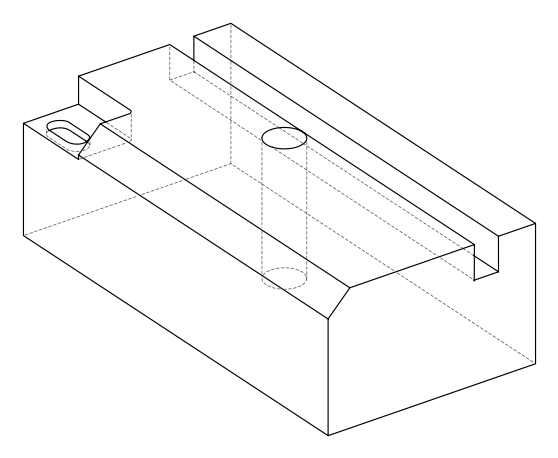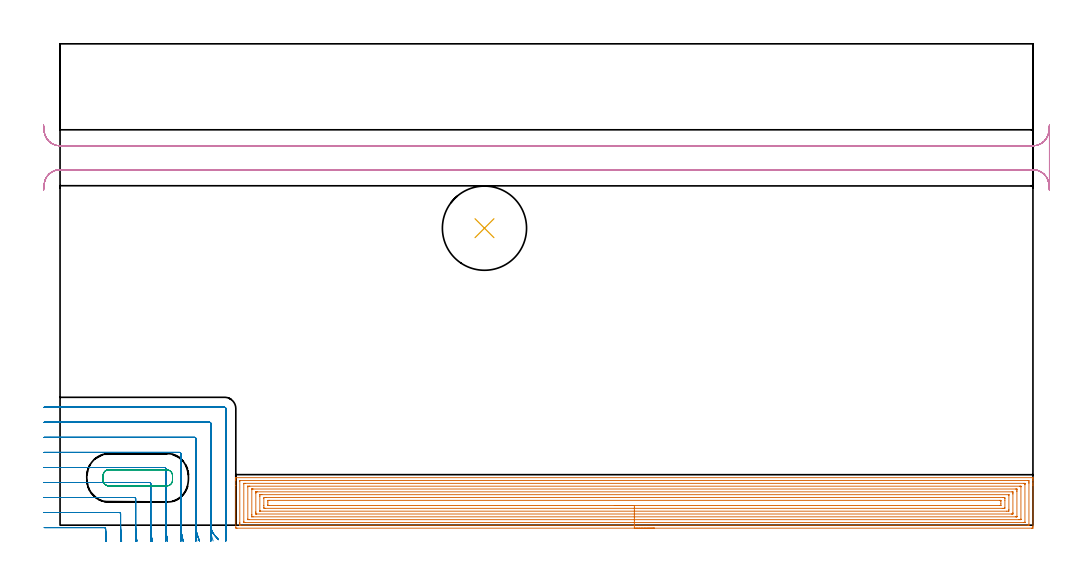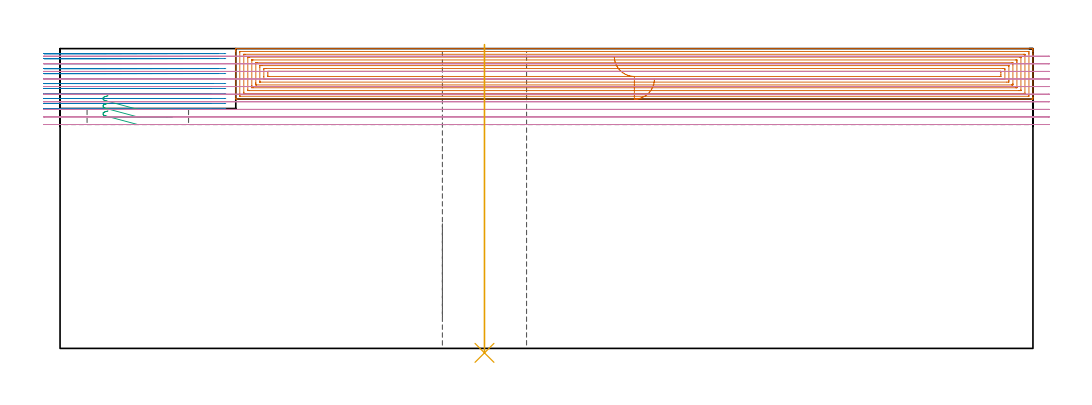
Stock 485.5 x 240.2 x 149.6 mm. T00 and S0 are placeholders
(PLAN: 5 operations, 3 tool changes, 76.3 min)
(1 AREA_MILL | FG_CHAMFER_SURFACE | UGT0205_001 | 29.09 min | 128947 mm3)
(2 MILL_CORNER_NOTCH_RECTANGULAR | CORNER_NOTCH_RECTANGULAR | NXT0201_013 | Follow Part, ap 2.5, ae 75% | 23.6 min | 164465 mm3)
(3 MILL_RECTANGULAR_POCKET | POCKET_RECTANGULAR_STRAIGHT | NXT0201_012 | Follow Part, ap 4, ae 75% | 0.81 min | 8922 mm3)
(4 MILL_RECTANGULAR_SLOT | SLOT_RECTANGULAR | NXT0201_012 | Follow Part, ap 4, ae 75% | 22.19 min | 513470 mm3)
(5 INDEXABLE_INSERT_DRILL_THROUGH_HOLE_FROM_SOLID | STEP1HOLE | NXT0302_036 | 0.62 min | 207106 mm3)
(TOOL UGT0205_001 | Chamfer Mill 20 x 3 x 45 deg. | D20 FL50 Z2)
(TOOL NXT0201_013 | ENDMILL 10mm | D10 FL30 Z4)
(TOOL NXT0201_012 | ENDMILL 16mm [2P460-1600-NA 1630] | D16 FL38 Z6)
(TOOL NXT0302_036 | Index. Insert Drill 42mm [880-D4200L50-05] | D42 PA176 FL210 Z2)
(OP 1 AREA_MILL)
G17 G21 G94 G90
T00 M6
G54
G17 G0 G90 X296.6 Y-1.5 S1061 M3
G43 Z159.6 H0
Z134.4
G94 G1 X296.562 Z133.528 F250.
X296.448 Z132.664
X296.259 Z131.812
X295.997 Z130.98
X295.663 Z130.174
X295.26 Z129.4
X294.792 Z128.664
X294.26 Z127.972
X293.671 Z127.329
X293.028 Z126.74
X292.336 Z126.209
X291.6 Z125.74
X290.826 Z125.337
X290.02 Z125.003
X289.188 Z124.741
X288.336 Z124.552
X287.472 Z124.438
X286.6 Z124.4
X88.316
X87.999 Y-1.497 Z124.402
X87.71 Y-1.492 Z124.406
X87.7 Y-1.199 Z124.699
Y19.837 Z145.732
Y22.231 Z148.126
Y22.905 Z148.804
Y23.263 Z149.162
X87.703 Y23.65 Z149.542
X87.706 Y23.691 Z149.582
X87.708 Y23.697 Z149.588
X87.869 Y23.7 Z149.6
X485.331
X485.49 Y23.697 Z149.588
X485.493 Y23.652 Z149.543
X485.5 Y23.262 Z149.162
Y22.905 Z148.805
Y22.231 Z148.126
Y21.004 Z146.901
Y20.45 Z146.345
Y19.837 Z145.732
Y-0.645 Z125.252
X485.498 Y-0.922 Z124.976
X485.492 Y-1.492 Z124.406
X485.458 Y-1.494 Z124.404
X484.884 Y-1.5 Z124.4
X286.6
Y-0.086 Z125.814
X90.047 Y-0.085 Z125.815
X89.938 Y-0.084 Z125.816
X89.727 Y-0.079 Z125.821
X89.71 Y-0.031 Z125.869
X89.702 Y0.368 Z126.268
X89.7 Y0.859 Z126.759
Y1.26 Z127.16
X89.701 Y21.741 Z147.641
X89.707 Y22.231 Z148.131
X89.71 Y22.275 Z148.175
X89.884 Y22.282 Z148.182
X89.993 Y22.285 Z148.185
X90.047 Y22.286 Z148.186
X483.153 Y22.285 Z148.185
X483.262 Y22.284 Z148.184
X483.472 Y22.279 Z148.179
X483.49 Y22.231 Z148.131
X483.498 Y21.832 Z147.732
X483.5 Y21.341 Z147.241
Y20.94 Z146.84
X483.499 Y0.459 Z126.359
X483.493 Y-0.031 Z125.869
X483.49 Y-0.075 Z125.825
X483.316 Y-0.082 Z125.818
X483.207 Y-0.085 Z125.815
X483.153 Y-0.086 Z125.814
X286.6
Y1.328 Z127.228
X92.31 Y1.329 Z127.229
X91.888 Y1.333 Z127.233
X91.749 Y1.335 Z127.235
X91.71 Y1.342 Z127.242
X91.705 Y1.437 Z127.337
X91.702 Y1.562 Z127.462
X91.7 Y1.75 Z127.65
Y1.937 Z127.837
X91.701 Y20.637 Z146.537
X91.709 Y20.825 Z146.725
X91.713 Y20.865 Z146.765
X91.731 Y20.867 Z146.767
X91.783 Y20.87 Z146.77
X91.888 Y20.871 Z146.771
X92.359 Y20.872 Z146.772
X480.89 Y20.871 Z146.771
X481.312 Y20.867 Z146.767
X481.451 Y20.865 Z146.765
X481.49 Y20.858 Z146.758
X481.495 Y20.763 Z146.663
X481.498 Y20.638 Z146.538
X481.5 Y20.45 Z146.35
Y20.263 Z146.163
X481.499 Y1.563 Z127.463
X481.491 Y1.375 Z127.275
X481.487 Y1.334 Z127.234
X481.469 Y1.332 Z127.232
X481.417 Y1.33 Z127.23
X481.312 Y1.329 Z127.229
X480.841 Y1.328 Z127.228
X286.6
Y2.743 Z128.643
X94.465
X93.761 Y2.748 Z128.648
X93.722 Y2.749 Z128.649
X93.71 Y2.753 Z128.653
X93.707 Y2.775 Z128.675
X93.703 Y2.879 Z128.779
X93.701 Y3.088 Z128.988
Y19.102 Z145.002
X93.704 Y19.318 Z145.218
X93.708 Y19.426 Z145.326
X93.71 Y19.448 Z145.348
X93.727 Y19.45 Z145.35
X93.781 Y19.454 Z145.354
X94.568 Y19.457 Z145.357
X94.671
X478.735
X479.439 Y19.452 Z145.352
X479.478 Y19.451 Z145.351
X479.49 Y19.447 Z145.347
X479.493 Y19.425 Z145.325
X479.497 Y19.321 Z145.221
X479.499 Y19.112 Z145.012
Y3.098 Z128.998
X479.497 Y2.882 Z128.782
X479.492 Y2.774 Z128.674
X479.49 Y2.752 Z128.652
X479.473 Y2.75 Z128.65
X479.419 Y2.746 Z128.646
X478.632 Y2.743 Z128.643
X478.529
X286.6
Y4.157 Z130.057
X96.354 Y4.158 Z130.058
X95.722 Y4.161 Z130.061
X95.716 Y4.163 Z130.063
X95.706 Y4.177 Z130.077
X95.703 Y4.421 Z130.321
X95.7 Y5.073 Z130.973
Y5.312 Z131.212
X95.701 Y17.779 Z143.679
X95.704 Y17.942 Z143.842
X95.709 Y18.022 Z143.922
X95.711 Y18.036 Z143.936
X95.749 Y18.039 Z143.939
X95.824 Y18.041 Z143.941
X96.089 Y18.043 Z143.943
X96.354
X476.846 Y18.042 Z143.942
X477.478 Y18.039 Z143.939
X477.484 Y18.037 Z143.937
X477.494 Y18.023 Z143.923
X477.497 Y17.779 Z143.679
X477.5 Y17.127 Z143.027
Y16.888 Z142.788
X477.499 Y4.421 Z130.321
X477.496 Y4.258 Z130.158
X477.492 Y4.178 Z130.078
X477.489 Y4.164 Z130.064
X477.451 Y4.161 Z130.061
X477.376 Y4.159 Z130.059
X477.111 Y4.157 Z130.057
X476.846
X286.6
Y5.571 Z131.471
X98.14 Y5.572 Z131.472
X97.879 Y5.573 Z131.473
X97.766 Y5.576 Z131.476
X97.716 Y5.578 Z131.478
X97.71 Y5.604 Z131.504
X97.703 Y5.748 Z131.648
X97.701 Y6.202 Z132.102
X97.7 Y6.641 Z132.541
X97.701 Y15.998 Z141.898
X97.703 Y16.434 Z142.334
X97.71 Y16.583 Z142.483
X97.715 Y16.622 Z142.522
X97.746 Y16.624 Z142.524
X97.824 Y16.626 Z142.526
X98.14 Y16.628 Z142.528
X98.401 Y16.629 Z142.529
X475.06 Y16.628 Z142.528
X475.322 Y16.627 Z142.527
X475.434 Y16.624 Z142.524
X475.484 Y16.622 Z142.522
X475.49 Y16.596 Z142.496
X475.497 Y16.452 Z142.352
X475.499 Y15.998 Z141.898
X475.5 Y15.559 Z141.459
X475.499 Y6.202 Z132.102
X475.497 Y5.766 Z131.666
X475.49 Y5.617 Z131.517
X475.485 Y5.578 Z131.478
X475.454 Y5.576 Z131.476
X475.376 Y5.574 Z131.474
X475.06 Y5.572 Z131.472
X474.799 Y5.571 Z131.471
X286.6
Y6.985 Z132.885
X99.927 Y6.986 Z132.886
X99.819 Y6.988 Z132.888
X99.749 Y6.992 Z132.892
X99.709 Y6.996 Z132.896
X99.707 Y7.018 Z132.918
X99.703 Y7.093 Z132.993
X99.7 Y7.319 Z133.219
X99.701 Y14.442 Z140.342
X99.71 Y15.107 Z141.007
X99.721 Y15.208 Z141.108
X99.822 Y15.212 Z141.112
X99.927 Y15.213 Z141.113
X100.712 Y15.215 Z141.115
X473.273 Y15.214 Z141.114
X473.381 Y15.212 Z141.112
X473.451 Y15.208 Z141.108
X473.491 Y15.204 Z141.104
X473.493 Y15.182 Z141.082
X473.497 Y15.107 Z141.007
X473.5 Y14.881 Z140.781
X473.499 Y7.758 Z133.658
X473.49 Y7.093 Z132.993
X473.479 Y6.992 Z132.892
X473.378 Y6.988 Z132.888
X473.273 Y6.987 Z132.887
X472.488 Y6.985 Z132.885
X286.6
Y8.4 Z134.3
X102.606
X102.187 Y8.401 Z134.301
X101.713 Y8.407 Z134.307
X101.7 Y8.874 Z134.774
Y8.887 Z134.787
Y9.764 Z135.664
Y13.339 Z139.239
X101.713 Y13.793 Z139.693
X102.132 Y13.799 Z139.699
X102.606 Y13.8 Z139.7
X103.024
X470.594
X471.013 Y13.799 Z139.699
X471.487 Y13.793 Z139.693
X471.5 Y13.326 Z139.226
Y13.313 Z139.213
Y12.436 Z138.336
Y8.861 Z134.761
X471.487 Y8.407 Z134.307
X471.068 Y8.401 Z134.301
X470.594 Y8.4 Z134.3
X470.176
X286.6
Y9.814 Z135.714
X104.343
X103.956 Y9.816 Z135.716
X103.763 Y9.819 Z135.719
X103.722 Y9.82 Z135.72
X103.71 Y9.846 Z135.746
X103.708 Y9.907 Z135.807
X103.701 Y10.454 Z136.354
X103.7 Y11.545 Z137.445
X103.704 Y12.232 Z138.132
X103.71 Y12.334 Z138.234
X103.716 Y12.38 Z138.28
X103.761 Y12.381 Z138.281
X103.971 Y12.384 Z138.284
X104.393 Y12.386 Z138.286
X104.442
X468.857
X469.244 Y12.384 Z138.284
X469.437 Y12.381 Z138.281
X469.478 Y12.38 Z138.28
X469.49 Y12.354 Z138.254
X469.492 Y12.293 Z138.193
X469.499 Y11.746 Z137.646
X469.5 Y10.655 Z136.555
X469.497 Y9.968 Z135.868
X469.49 Y9.866 Z135.766
X469.484 Y9.82 Z135.72
X469.439 Y9.819 Z135.719
X469.229 Y9.816 Z135.716
X468.807 Y9.814 Z135.714
X468.758
X286.6
X285.728 Z135.752
X284.864 Z135.866
X284.012 Z136.054
X283.18 Z136.317
X282.374 Z136.651
X281.6 Z137.053
X280.864 Z137.522
X280.172 Z138.053
X279.529 Z138.643
X278.94 Z139.286
X278.408 Z139.978
X277.94 Z140.714
X277.537 Z141.488
X277.203 Z142.294
X276.941 Z143.126
X276.752 Z143.977
X276.638 Z144.842
X276.6 Z145.714
G0 Z159.6
M5
M2
(OP 2 MILL_CORNER_NOTCH_RECTANGULAR)
G17 G21 G94 G90
T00 M6
G54
G17 G0 G90 X23.157 Y-7.99 S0 M3
G43 Z159.6 H0
Z147.108
G94 G1 X22.908 Y-5. F250.
G2 X22.723 Y-1.681 R60. F500.
G3 X22.229 Y-1.2 R0.5
G1 X-4.854
X-7.854 F250.
G0 Z159.6
X30.723 Y-7.986
Z147.108
G1 X30.438 Y-5.
G2 X30.2 Y-0.011 R52.5 F500.
G1 Y5.805
G3 X29.705 Y6.3 R0.5
G1 X-5.
X-8. F250.
G0 Z159.6
X38.31 Y-7.982
Z147.108
G1 X37.977 Y-5.
G2 X37.7 Y-0.011 R45. F500.
G1 Y13.304
G3 X37.204 Y13.8 R0.5
G1 X-5.
X-8. F250.
G0 Z159.6
X45.933 Y-7.973
Z147.108
G1 X45.533 Y-5.
G2 X45.2 Y-0.011 R37.5 F500.
G1 Y20.804
G3 X44.704 Y21.3 R0.5
G1 X-5.
X-8. F250.
G0 Z159.6
X53.617 Y-7.958
Z147.108
G1 X53.118 Y-5.
G2 X52.7 Y-0.011 R30. F500.
G1 Y28.304
G3 X52.204 Y28.8 R0.5
G1 X-5.
X-8. F250.
G0 Z159.6
X61.425 Y-7.925
Z147.108
G1 X60.76 Y-5.
G2 X60.2 Y-0.011 R22.5 F500.
G1 Y35.804
G3 X59.704 Y36.3 R0.5
G1 X-5.
X-8. F250.
G0 Z159.6
X69.552 Y-7.829
Z147.108
G1 X68.554 Y-5.
G2 X67.7 Y-0.011 R15. F500.
G1 Y43.304
G3 X67.204 Y43.8 R0.5
G1 X-5.
X-8. F250.
G0 Z159.6
X79.096 Y-7.24
Z147.108
G1 X77.1 Y-5.
G2 X75.2 Y-0.011 R7.5 F500.
G1 Y50.804
G3 X74.704 Y51.3 R0.5
G1 X-5.
X-8. F250.
G0 Z159.6
X82.7 Y-3.011
Z147.108
G1 Y-0.011
Y58.2 F500.
G3 X82.1 Y58.8 R0.6
G1 X-5.
X-8. F250.
G0 Z159.6
X23.157 Y-7.99
Z144.617
G1 X22.908 Y-5.
G2 X22.723 Y-1.681 R60. F500.
G3 X22.229 Y-1.2 R0.5
G1 X-4.854
X-7.854 F250.
G0 Z159.6
X30.723 Y-7.986
Z144.617
G1 X30.438 Y-5.
G2 X30.2 Y-0.011 R52.5 F500.
G1 Y5.805
G3 X29.705 Y6.3 R0.5
G1 X-5.
X-8. F250.
G0 Z159.6
X38.31 Y-7.982
Z144.617
G1 X37.977 Y-5.
G2 X37.7 Y-0.011 R45. F500.
G1 Y13.304
G3 X37.204 Y13.8 R0.5
G1 X-5.
X-8. F250.
G0 Z159.6
X45.933 Y-7.973
Z144.617
G1 X45.533 Y-5.
G2 X45.2 Y-0.011 R37.5 F500.
G1 Y20.804
G3 X44.704 Y21.3 R0.5
G1 X-5.
X-8. F250.
G0 Z159.6
X53.617 Y-7.958
Z144.617
G1 X53.118 Y-5.
G2 X52.7 Y-0.011 R30. F500.
G1 Y28.304
G3 X52.204 Y28.8 R0.5
G1 X-5.
X-8. F250.
G0 Z159.6
X61.425 Y-7.925
Z144.617
G1 X60.76 Y-5.
G2 X60.2 Y-0.011 R22.5 F500.
G1 Y35.804
G3 X59.704 Y36.3 R0.5
G1 X-5.
X-8. F250.
G0 Z159.6
X69.552 Y-7.829
Z144.617
G1 X68.554 Y-5.
G2 X67.7 Y-0.011 R15. F500.
G1 Y43.304
G3 X67.204 Y43.8 R0.5
G1 X-5.
X-8. F250.
G0 Z159.6
X79.096 Y-7.24
Z144.617
G1 X77.1 Y-5.
G2 X75.2 Y-0.011 R7.5 F500.
G1 Y50.804
G3 X74.704 Y51.3 R0.5
G1 X-5.
X-8. F250.
G0 Z159.6
X82.7 Y-3.011
Z144.617
G1 Y-0.011
Y58.2 F500.
G3 X82.1 Y58.8 R0.6
G1 X-5.
X-8. F250.
G0 Z159.6
X23.157 Y-7.99
Z142.125
G1 X22.908 Y-5.
G2 X22.723 Y-1.681 R60. F500.
G3 X22.229 Y-1.2 R0.5
G1 X-4.854
X-7.854 F250.
G0 Z159.6
X30.723 Y-7.986
Z142.125
G1 X30.438 Y-5.
G2 X30.2 Y-0.011 R52.5 F500.
G1 Y5.805
G3 X29.705 Y6.3 R0.5
G1 X-5.
X-8. F250.
G0 Z159.6
X38.31 Y-7.982
Z142.125
G1 X37.977 Y-5.
G2 X37.7 Y-0.011 R45. F500.
G1 Y13.304
G3 X37.205 Y13.8 R0.5
G1 X-5.
X-8. F250.
G0 Z159.6
X45.933 Y-7.973
Z142.125
G1 X45.533 Y-5.
G2 X45.2 Y-0.011 R37.5 F500.
G1 Y20.804
G3 X44.704 Y21.3 R0.5
G1 X-5.
X-8. F250.
G0 Z159.6
X53.617 Y-7.958
Z142.125
G1 X53.118 Y-5.
G2 X52.7 Y-0.011 R30. F500.
G1 Y28.304
G3 X52.204 Y28.8 R0.5
G1 X-5.
X-8. F250.
G0 Z159.6
X61.425 Y-7.925
Z142.125
G1 X60.76 Y-5.
G2 X60.2 Y-0.011 R22.5 F500.
G1 Y35.804
G3 X59.704 Y36.3 R0.5
G1 X-5.
X-8. F250.
G0 Z159.6
X69.552 Y-7.829
Z142.125
G1 X68.554 Y-5.
G2 X67.7 Y-0.011 R15. F500.
G1 Y43.304
G3 X67.204 Y43.8 R0.5
G1 X-5.
X-8. F250.
G0 Z159.6
X79.096 Y-7.24
Z142.125
G1 X77.1 Y-5.
G2 X75.2 Y-0.011 R7.5 F500.
G1 Y50.804
G3 X74.704 Y51.3 R0.5
G1 X-5.
X-8. F250.
G0 Z159.6
X82.7 Y-3.011
Z142.125
G1 Y-0.011
Y58.2 F500.
G3 X82.1 Y58.8 R0.6
G1 X-5.
X-8. F250.
G0 Z159.6
X23.157 Y-7.99
Z139.633
G1 X22.908 Y-5.
G2 X22.723 Y-1.681 R60. F500.
G3 X22.229 Y-1.2 R0.5
G1 X-4.854
X-7.854 F250.
G0 Z159.6
X30.723 Y-7.986
Z139.633
G1 X30.438 Y-5.
G2 X30.2 Y-0.011 R52.5 F500.
G1 Y5.805
G3 X29.705 Y6.3 R0.5
G1 X-5.
X-8. F250.
G0 Z159.6
X38.31 Y-7.982
Z139.633
G1 X37.977 Y-5.
G2 X37.7 Y-0.011 R45. F500.
G1 Y13.304
G3 X37.205 Y13.8 R0.5
G1 X-5.
X-8. F250.
G0 Z159.6
X45.933 Y-7.973
Z139.633
G1 X45.533 Y-5.
G2 X45.2 Y-0.011 R37.5 F500.
G1 Y20.804
G3 X44.704 Y21.3 R0.5
G1 X-5.
X-8. F250.
G0 Z159.6
X53.617 Y-7.958
Z139.633
G1 X53.118 Y-5.
G2 X52.7 Y-0.011 R30. F500.
G1 Y28.304
G3 X52.204 Y28.8 R0.5
G1 X-5.
X-8. F250.
G0 Z159.6
X61.425 Y-7.925
Z139.633
G1 X60.76 Y-5.
G2 X60.2 Y-0.011 R22.5 F500.
G1 Y35.804
G3 X59.704 Y36.3 R0.5
G1 X-5.
X-8. F250.
G0 Z159.6
X69.552 Y-7.829
Z139.633
G1 X68.554 Y-5.
G2 X67.7 Y-0.011 R15. F500.
G1 Y43.304
G3 X67.204 Y43.8 R0.5
G1 X-5.
X-8. F250.
G0 Z159.6
X79.096 Y-7.24
Z139.633
G1 X77.1 Y-5.
G2 X75.2 Y-0.011 R7.5 F500.
G1 Y50.804
G3 X74.704 Y51.3 R0.5
G1 X-5.
X-8. F250.
G0 Z159.6
X82.7 Y-3.011
Z139.633
G1 Y-0.011
Y58.2 F500.
G3 X82.1 Y58.8 R0.6
G1 X-5.
X-8. F250.
G0 Z159.6
X23.157 Y-7.99
Z137.142
G1 X22.908 Y-5.
G2 X22.723 Y-1.681 R60. F500.
G3 X22.229 Y-1.2 R0.5
G1 X-4.854
X-7.854 F250.
G0 Z159.6
X30.723 Y-7.986
Z137.142
G1 X30.438 Y-5.
G2 X30.2 Y-0.011 R52.5 F500.
G1 Y5.805
G3 X29.705 Y6.3 R0.5
G1 X-5.
X-8. F250.
G0 Z159.6
X38.31 Y-7.982
Z137.142
G1 X37.977 Y-5.
G2 X37.7 Y-0.011 R45. F500.
G1 Y13.304
G3 X37.204 Y13.8 R0.5
G1 X-5.
X-8. F250.
G0 Z159.6
X45.933 Y-7.973
Z137.142
G1 X45.533 Y-5.
G2 X45.2 Y-0.011 R37.5 F500.
G1 Y20.804
G3 X44.704 Y21.3 R0.5
G1 X-5.
X-8. F250.
G0 Z159.6
X53.617 Y-7.958
Z137.142
G1 X53.118 Y-5.
G2 X52.7 Y-0.011 R30. F500.
G1 Y28.304
G3 X52.204 Y28.8 R0.5
G1 X-5.
X-8. F250.
G0 Z159.6
X61.425 Y-7.925
Z137.142
G1 X60.76 Y-5.
G2 X60.2 Y-0.011 R22.5 F500.
G1 Y35.804
G3 X59.704 Y36.3 R0.5
G1 X-5.
X-8. F250.
G0 Z159.6
X69.552 Y-7.829
Z137.142
G1 X68.554 Y-5.
G2 X67.7 Y-0.011 R15. F500.
G1 Y43.304
G3 X67.204 Y43.8 R0.5
G1 X-5.
X-8. F250.
G0 Z159.6
X79.096 Y-7.24
Z137.142
G1 X77.1 Y-5.
G2 X75.2 Y-0.011 R7.5 F500.
G1 Y50.804
G3 X74.704 Y51.3 R0.5
G1 X-5.
X-8. F250.
G0 Z159.6
X82.7 Y-3.011
Z137.142
G1 Y-0.011
Y58.2 F500.
G3 X82.1 Y58.8 R0.6
G1 X-5.
X-8. F250.
G0 Z159.6
X23.148 Y-7.99
Z134.65
G1 X22.902 Y-5.
G2 X22.721 Y-1.682 R60. F500.
G3 X22.227 Y-1.2 R0.5
G1 X-4.854
X-7.854 F250.
G0 Z159.6
X30.712 Y-7.987
Z134.65
G1 X30.431 Y-5.
G2 X30.2 Y-0.081 R52.5 F500.
G1 Y5.805
G3 X29.705 Y6.3 R0.5
G1 X-5.
X-8. F250.
G0 Z159.6
X38.298 Y-7.982
Z134.65
G1 X37.97 Y-5.
G2 X37.7 Y-0.081 R45. F500.
G1 Y13.304
G3 X37.204 Y13.8 R0.5
G1 X-5.
X-8. F250.
G0 Z159.6
X45.918 Y-7.974
Z134.65
G1 X45.524 Y-5.
G2 X45.2 Y-0.081 R37.5 F500.
G1 Y20.804
G3 X44.704 Y21.3 R0.5
G1 X-5.
X-8. F250.
G0 Z159.6
X53.598 Y-7.959
Z134.65
G1 X53.106 Y-5.
G2 X52.7 Y-0.081 R30. F500.
G1 Y28.304
G3 X52.204 Y28.8 R0.5
G1 X-5.
X-8. F250.
G0 Z159.6
X61.4 Y-7.927
Z134.65
G1 X60.744 Y-5.
G2 X60.2 Y-0.081 R22.5 F500.
G1 Y35.804
G3 X59.704 Y36.3 R0.5
G1 X-5.
X-8. F250.
G0 Z159.6
X69.514 Y-7.834
Z134.65
G1 X68.53 Y-5.
G2 X67.7 Y-0.081 R15. F500.
G1 Y43.304
G3 X67.204 Y43.8 R0.5
G1 X-5.
X-8. F250.
G0 Z159.6
X79.007 Y-7.264
Z134.65
G1 X77.039 Y-5.
G2 X75.2 Y-0.081 R7.5 F500.
G1 Y50.804
G3 X74.704 Y51.3 R0.5
G1 X-5.
X-8. F250.
G0 Z159.6
X82.7 Y-3.081
Z134.65
G1 Y-0.081
Y58.2 F500.
G3 X82.1 Y58.8 R0.6
G1 X-5.
X-8. F250.
G0 Z159.6
X22.848 Y-7.998
Z132.158
G1 X22.739 Y-5.
G2 X22.7 Y-2.826 R60. F500.
G1 Y-1.695
G3 X22.205 Y-1.2 R0.5
G1 X-4.854
X-7.854 F250.
G0 Z159.6
X30.369 Y-7.997
Z132.158
G1 X30.245 Y-5.
G2 X30.2 Y-2.826 R52.5 F500.
G1 Y5.805
G3 X29.705 Y6.3 R0.5
G1 X-5.
X-8. F250.
G0 Z159.6
X37.897 Y-7.996
Z132.158
G1 X37.753 Y-5.
G2 X37.7 Y-2.826 R45. F500.
G1 Y13.304
G3 X37.204 Y13.8 R0.5
G1 X-5.
X-8. F250.
G0 Z159.6
X45.437 Y-7.995
Z132.158
G1 X45.263 Y-5.
G2 X45.2 Y-2.826 R37.5 F500.
G1 Y20.804
G3 X44.704 Y21.3 R0.5
G1 X-5.
X-8. F250.
G0 Z159.6
X52.996 Y-7.992
Z132.158
G1 X52.779 Y-5.
G2 X52.7 Y-2.826 R30. F500.
G1 Y28.304
G3 X52.204 Y28.8 R0.5
G1 X-5.
X-8. F250.
G0 Z159.6
X60.595 Y-7.986
Z132.158
G1 X60.305 Y-5.
G2 X60.2 Y-2.826 R22.5 F500.
G1 Y35.804
G3 X59.704 Y36.3 R0.5
G1 X-5.
X-8. F250.
G0 Z159.6
X68.293 Y-7.968
Z132.158
G1 X67.858 Y-5.
G2 X67.7 Y-2.826 R15. F500.
G1 Y43.304
G3 X67.204 Y43.8 R0.5
G1 X-5.
X-8. F250.
G0 Z159.6
X76.391 Y-7.871
Z132.158
G1 X75.522 Y-5.
G2 X75.2 Y-2.826 R7.5 F500.
G1 Y50.804
G3 X74.704 Y51.3 R0.5
G1 X-5.
X-8. F250.
G0 Z159.6
X82.7 Y-5.826
Z132.158
G1 Y-2.826
Y58.2 F500.
G3 X82.1 Y58.8 R0.6
G1 X-5.
X-8. F250.
G0 Z159.6
X22.714 Y-8.
Z129.667
G1 X22.701 Y-5.
X22.7 Y-4.739 F500.
Y-1.695
G3 X22.205 Y-1.2 R0.5
G1 X-4.854
X-7.854 F250.
G0 Z159.6
X30.216 Y-8.
Z129.667
G1 X30.201 Y-5.
G2 X30.2 Y-4.739 R52.5 F500.
G1 Y5.805
G3 X29.705 Y6.3 R0.5
G1 X-5.
X-8. F250.
G0 Z159.6
X37.718 Y-8.
Z129.667
G1 X37.701 Y-5.
X37.7 Y-4.739 F500.
Y13.304
G3 X37.204 Y13.8 R0.5
G1 X-5.
X-8. F250.
G0 Z159.6
X45.222 Y-8.
Z129.667
G1 X45.201 Y-5.
X45.2 Y-4.739 F500.
Y20.804
G3 X44.704 Y21.3 R0.5
G1 X-5.
X-8. F250.
G0 Z159.6
X52.727 Y-8.
Z129.667
G1 X52.701 Y-5.
G2 X52.7 Y-4.739 R30. F500.
G1 Y28.304
G3 X52.204 Y28.8 R0.5
G1 X-5.
X-8. F250.
G0 Z159.6
X60.236 Y-8.
Z129.667
G1 X60.202 Y-5.
G2 X60.2 Y-4.739 R22.5 F500.
G1 Y35.804
G3 X59.704 Y36.3 R0.5
G1 X-5.
X-8. F250.
G0 Z159.6
X67.755 Y-8.
Z129.667
G1 X67.702 Y-5.
G2 X67.7 Y-4.739 R15. F500.
G1 Y43.304
G3 X67.204 Y43.8 R0.5
G1 X-5.
X-8. F250.
G0 Z159.6
X75.309 Y-7.998
Z129.667
G1 X75.205 Y-5.
G2 X75.2 Y-4.739 R7.5 F500.
G1 Y50.804
G3 X74.704 Y51.3 R0.5
G1 X-5.
X-8. F250.
G0 Z159.6
X82.7 Y-7.739
Z129.667
G1 Y-4.739
Y58.2 F500.
G3 X82.1 Y58.8 R0.6
G1 X-5.
X-8. F250.
G0 Z159.6
X22.7 Y-8.
Z127.175
G1 Y-5.
Y-1.695 F500.
G3 X22.205 Y-1.2 R0.5
G1 X-4.854
X-7.854 F250.
G0 Z159.6
X30.2 Y-8.
Z127.175
G1 Y-5.
Y5.805 F500.
G3 X29.705 Y6.3 R0.5
G1 X-5.
X-8. F250.
G0 Z159.6
X37.7 Y-8.
Z127.175
G1 Y-5.
Y13.304 F500.
G3 X37.204 Y13.8 R0.5
G1 X-5.
X-8. F250.
G0 Z159.6
X45.2 Y-8.
Z127.175
G1 Y-5.
Y20.804 F500.
G3 X44.704 Y21.3 R0.5
G1 X-5.
X-8. F250.
G0 Z159.6
X52.7 Y-8.
Z127.175
G1 Y-5.
Y28.304 F500.
G3 X52.204 Y28.8 R0.5
G1 X-5.
X-8. F250.
G0 Z159.6
X60.2 Y-8.
Z127.175
G1 Y-5.
Y35.804 F500.
G3 X59.704 Y36.3 R0.5
G1 X-5.
X-8. F250.
G0 Z159.6
X67.7 Y-8.
Z127.175
G1 Y-5.
Y43.304 F500.
G3 X67.204 Y43.8 R0.5
G1 X-5.
X-8. F250.
G0 Z159.6
X75.2 Y-8.
Z127.175
G1 Y-5.
Y50.804 F500.
G3 X74.704 Y51.3 R0.5
G1 X-5.
X-8. F250.
G0 Z159.6
X82.7 Y-8.
Z127.175
G1 Y-5.
Y58.2 F500.
G3 X82.1 Y58.8 R0.6
G1 X-5.
X-8. F250.
G0 Z159.6
X22.7 Y-8.
Z124.683
G1 Y-5.
Y-1.695 F500.
G3 X22.205 Y-1.2 R0.5
G1 X-4.854
X-7.854 F250.
G0 Z159.6
X30.2 Y-8.
Z124.683
G1 Y-5.
Y5.805 F500.
G3 X29.705 Y6.3 R0.5
G1 X-5.
X-8. F250.
G0 Z159.6
X37.7 Y-8.
Z124.683
G1 Y-5.
Y13.304 F500.
G3 X37.204 Y13.8 R0.5
G1 X-5.
X-8. F250.
G0 Z159.6
X45.2 Y-8.
Z124.683
G1 Y-5.
Y20.804 F500.
G3 X44.704 Y21.3 R0.5
G1 X-5.
X-8. F250.
G0 Z159.6
X52.7 Y-8.
Z124.683
G1 Y-5.
Y28.304 F500.
G3 X52.204 Y28.8 R0.5
G1 X-5.
X-8. F250.
G0 Z159.6
X60.2 Y-8.
Z124.683
G1 Y-5.
Y35.804 F500.
G3 X59.704 Y36.3 R0.5
G1 X-5.
X-8. F250.
G0 Z159.6
X67.7 Y-8.
Z124.683
G1 Y-5.
Y43.304 F500.
G3 X67.204 Y43.8 R0.5
G1 X-5.
X-8. F250.
G0 Z159.6
X75.2 Y-8.
Z124.683
G1 Y-5.
Y50.804 F500.
G3 X74.704 Y51.3 R0.5
G1 X-5.
X-8. F250.
G0 Z159.6
X82.7 Y-8.
Z124.683
G1 Y-5.
Y58.2 F500.
G3 X82.1 Y58.8 R0.6
G1 X-5.
X-8. F250.
G0 Z159.6
X22.7 Y-8.
Z122.192
G1 Y-5.
Y-1.695 F500.
G3 X22.205 Y-1.2 R0.5
G1 X-4.854
X-7.854 F250.
G0 Z159.6
X30.2 Y-8.
Z122.192
G1 Y-5.
Y5.805 F500.
G3 X29.705 Y6.3 R0.5
G1 X-5.
X-8. F250.
G0 Z159.6
X37.7 Y-8.
Z122.192
G1 Y-5.
Y13.304 F500.
G3 X37.204 Y13.8 R0.5
G1 X-5.
X-8. F250.
G0 Z159.6
X45.2 Y-8.
Z122.192
G1 Y-5.
Y20.804 F500.
G3 X44.704 Y21.3 R0.5
G1 X-5.
X-8. F250.
G0 Z159.6
X52.7 Y-8.
Z122.192
G1 Y-5.
Y28.304 F500.
G3 X52.204 Y28.8 R0.5
G1 X-5.
X-8. F250.
G0 Z159.6
X60.2 Y-8.
Z122.192
G1 Y-5.
Y35.804 F500.
G3 X59.704 Y36.3 R0.5
G1 X-5.
X-8. F250.
G0 Z159.6
X67.7 Y-8.
Z122.192
G1 Y-5.
Y43.304 F500.
G3 X67.204 Y43.8 R0.5
G1 X-5.
X-8. F250.
G0 Z159.6
X75.2 Y-8.
Z122.192
G1 Y-5.
Y50.804 F500.
G3 X74.704 Y51.3 R0.5
G1 X-5.
X-8. F250.
G0 Z159.6
X82.7 Y-8.
Z122.192
G1 Y-5.
Y58.2 F500.
G3 X82.1 Y58.8 R0.6
G1 X-5.
X-8. F250.
G0 Z159.6
X22.7 Y-8.
Z119.7
G1 Y-5.
Y-1.695 F500.
G3 X22.205 Y-1.2 R0.5
G1 X-4.854
X-7.854 F250.
G0 Z159.6
X30.2 Y-8.
Z119.7
G1 Y-5.
Y5.805 F500.
G3 X29.705 Y6.3 R0.5
G1 X-5.
X-8. F250.
G0 Z159.6
X37.7 Y-8.
Z119.7
G1 Y-5.
Y13.304 F500.
G3 X37.204 Y13.8 R0.5
G1 X-5.
X-8. F250.
G0 Z159.6
X45.2 Y-8.
Z119.7
G1 Y-5.
Y20.804 F500.
G3 X44.704 Y21.3 R0.5
G1 X-5.
X-8. F250.
G0 Z159.6
X52.7 Y-8.
Z119.7
G1 Y-5.
Y28.304 F500.
G3 X52.204 Y28.8 R0.5
G1 X-5.
X-8. F250.
G0 Z159.6
X60.2 Y-8.
Z119.7
G1 Y-5.
Y35.804 F500.
G3 X59.704 Y36.3 R0.5
G1 X-5.
X-8. F250.
G0 Z159.6
X67.7 Y-8.
Z119.7
G1 Y-5.
Y43.304 F500.
G3 X67.204 Y43.8 R0.5
G1 X-5.
X-8. F250.
G0 Z159.6
X75.2 Y-8.
Z119.7
G1 Y-5.
Y50.804 F500.
G3 X74.704 Y51.3 R0.5
G1 X-5.
X-8. F250.
G0 Z159.6
X82.7 Y-8.
Z119.7
G1 Y-5.
Y58.2 F500.
G3 X82.1 Y58.8 R0.6
G1 X-5.
X-8. F250.
G0 Z159.6
M5
M2
(OP 3 MILL_RECTANGULAR_POCKET)
G17 G21 G94 G90
T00 M6
G54
G17 G0 G90 X23.94 Y27.573 S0 M3
G43 Z159.6 H1
Z126.07
G94 G1 X23.685 Y27.537 Z126.001 F250.
X23.254 Y27.403 Z125.88
X22.849 Y27.201 Z125.759
X22.483 Y26.937 Z125.638
X22.163 Y26.617 Z125.517
X21.899 Y26.251 Z125.396
X21.697 Y25.846 Z125.275
X21.563 Y25.415 Z125.154
X21.5 Y24.967 Z125.033
Y22.233 Z124.3
X21.563 Y21.785 Z124.179
X21.697 Y21.354 Z124.058
X21.899 Y20.949 Z123.937
X22.163 Y20.583 Z123.815
X22.483 Y20.263 Z123.694
X22.849 Y19.999 Z123.573
X23.254 Y19.797 Z123.452
X23.685 Y19.663 Z123.331
X24.133 Y19.6 Z123.21
X24.3 Z123.165
X38.8 Z119.28
X53.3 F500.
G3 X56.1 Y22.4 R2.8
G1 Y24.8
G3 X53.3 Y27.6 R2.8
G1 X24.3
G3 X21.5 Y24.8 R2.8
G1 Y22.4
G3 X24.3 Y19.6 R2.8
G1 X38.8
X39.8
G0 X23.94 Y27.573 Z122.28
G1 X23.685 Y27.537 Z122.211 F250.
X23.254 Y27.403 Z122.09
X22.849 Y27.201 Z121.969
X22.483 Y26.937 Z121.848
X22.163 Y26.617 Z121.727
X21.899 Y26.251 Z121.606
X21.697 Y25.846 Z121.485
X21.563 Y25.415 Z121.364
X21.5 Y24.967 Z121.243
Y22.233 Z120.51
X21.563 Y21.785 Z120.389
X21.697 Y21.354 Z120.268
X21.899 Y20.949 Z120.147
X22.163 Y20.583 Z120.025
X22.483 Y20.263 Z119.904
X22.849 Y19.999 Z119.783
X23.254 Y19.797 Z119.662
X23.685 Y19.663 Z119.541
X24.133 Y19.6 Z119.42
X24.3 Z119.375
X38.8 Z115.49
X53.3 F500.
G3 X56.1 Y22.4 R2.8
G1 Y24.8
G3 X53.3 Y27.6 R2.8
G1 X24.3
G3 X21.5 Y24.8 R2.8
G1 Y22.4
G3 X24.3 Y19.6 R2.8
G1 X38.8
X39.8
G0 X23.94 Y27.573 Z118.49
G1 X23.685 Y27.537 Z118.421 F250.
X23.254 Y27.403 Z118.3
X22.849 Y27.201 Z118.179
X22.483 Y26.937 Z118.058
X22.163 Y26.617 Z117.937
X21.899 Y26.251 Z117.816
X21.697 Y25.846 Z117.695
X21.563 Y25.415 Z117.574
X21.5 Y24.967 Z117.453
Y22.233 Z116.72
X21.563 Y21.785 Z116.599
X21.697 Y21.354 Z116.478
X21.899 Y20.949 Z116.357
X22.163 Y20.583 Z116.235
X22.483 Y20.263 Z116.114
X22.849 Y19.999 Z115.993
X23.254 Y19.797 Z115.872
X23.685 Y19.663 Z115.751
X24.133 Y19.6 Z115.63
X24.3 Z115.585
X38.8 Z111.7
X53.3 F500.
G3 X56.1 Y22.4 R2.8
G1 Y24.8
G3 X53.3 Y27.6 R2.8
G1 X24.3
G3 X21.5 Y24.8 R2.8
G1 Y22.4
G3 X24.3 Y19.6 R2.8
G1 X38.8
X39.8
G0 Z159.6
M5
M2
(OP 4 MILL_RECTANGULAR_SLOT)
G17 G21 G94 G90
T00 M6
G54
G17 G0 G90 X-8.23 Y167.103 S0 M3
G43 Z159.6 H1
Z145.81
G94 G1 X-7.97 Y170.092 F250.
G2 X0. Y177.4 R8. F500.
G1 X485.5
G2 X493.47 Y170.092 R8.
G1 X493.73 Y167.103 F250.
Y199.597
X493.47 Y196.608
G2 X485.5 Y189.3 R8. F500.
G1 X0.
G2 X-7.97 Y196.608 R8.
G1 X-8.23 Y199.597 F250.
G0 Y167.103 Z142.02
G1 X-7.97 Y170.092
G2 X0. Y177.4 R8. F500.
G1 X485.5
G2 X493.47 Y170.092 R8.
G1 X493.73 Y167.103 F250.
Y199.597
X493.47 Y196.608
G2 X485.5 Y189.3 R8. F500.
G1 X0.
G2 X-7.97 Y196.608 R8.
G1 X-8.23 Y199.597 F250.
G0 Y167.103 Z138.23
G1 X-7.97 Y170.092
G2 X0. Y177.4 R8. F500.
G1 X485.5
G2 X493.47 Y170.092 R8.
G1 X493.73 Y167.103 F250.
Y199.597
X493.47 Y196.608
G2 X485.5 Y189.3 R8. F500.
G1 X0.
G2 X-7.97 Y196.608 R8.
G1 X-8.23 Y199.597 F250.
G0 Y167.103 Z134.44
G1 X-7.97 Y170.092
G2 X0. Y177.4 R8. F500.
G1 X485.5
G2 X493.47 Y170.092 R8.
G1 X493.73 Y167.103 F250.
Y199.597
X493.47 Y196.608
G2 X485.5 Y189.3 R8. F500.
G1 X0.
G2 X-7.97 Y196.608 R8.
G1 X-8.23 Y199.597 F250.
G0 Y167.103 Z130.65
G1 X-7.97 Y170.092
G2 X0. Y177.4 R8. F500.
G1 X485.5
G2 X493.47 Y170.092 R8.
G1 X493.73 Y167.103 F250.
Y199.597
X493.47 Y196.608
G2 X485.5 Y189.3 R8. F500.
G1 X0.
G2 X-7.97 Y196.608 R8.
G1 X-8.23 Y199.597 F250.
G0 Y167.103 Z126.86
G1 X-7.97 Y170.092
G2 X0. Y177.4 R8. F500.
G1 X485.5
G2 X493.47 Y170.092 R8.
G1 X493.73 Y167.103 F250.
Y199.597
X493.47 Y196.608
G2 X485.5 Y189.3 R8. F500.
G1 X0.
G2 X-7.97 Y196.608 R8.
G1 X-8.23 Y199.597 F250.
G0 Y167.103 Z123.07
G1 X-7.97 Y170.092
G2 X0. Y177.4 R8. F500.
G1 X485.5
G2 X493.47 Y170.092 R8.
G1 X493.73 Y167.103 F250.
Y199.597
X493.47 Y196.608
G2 X485.5 Y189.3 R8. F500.
G1 X0.
G2 X-7.97 Y196.608 R8.
G1 X-8.23 Y199.597 F250.
G0 Y167.103 Z119.28
G1 X-7.97 Y170.092
G2 X0. Y177.4 R8. F500.
G1 X485.5
G2 X493.47 Y170.092 R8.
G1 X493.73 Y167.103 F250.
Y199.597
X493.47 Y196.608
G2 X485.5 Y189.3 R8. F500.
G1 X0.
G2 X-7.97 Y196.608 R8.
G1 X-8.23 Y199.597 F250.
G0 Y167.103 Z115.49
G1 X-7.97 Y170.092
G2 X0. Y177.4 R8. F500.
G1 X485.5
G2 X493.47 Y170.092 R8.
G1 X493.73 Y167.103 F250.
Y199.597
X493.47 Y196.608
G2 X485.5 Y189.3 R8. F500.
G1 X0.
G2 X-7.97 Y196.608 R8.
G1 X-8.23 Y199.597 F250.
G0 Y167.103 Z111.7
G1 X-7.97 Y170.092
G2 X0. Y177.4 R8. F500.
G1 X485.5
G2 X493.47 Y170.092 R8.
G1 X493.73 Y167.103 F250.
Y199.597
X493.47 Y196.608
G2 X485.5 Y189.3 R8. F500.
G1 X0.
G2 X-7.97 Y196.608 R8.
G1 X-8.23 Y199.597 F250.
G0 Z159.6
M5
M2
(OP 5 INDEXABLE_INSERT_DRILL_THROUGH_HOLE_FROM_SOLID)
G17 G21 G94 G90
T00 M6
G54
G17 G0 G90 X211.8 Y148.2 S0 M3
G43 Z159.6 H1
G94 G81 G98 Z-2.233 F250. R151.6
G80
M5
M2
